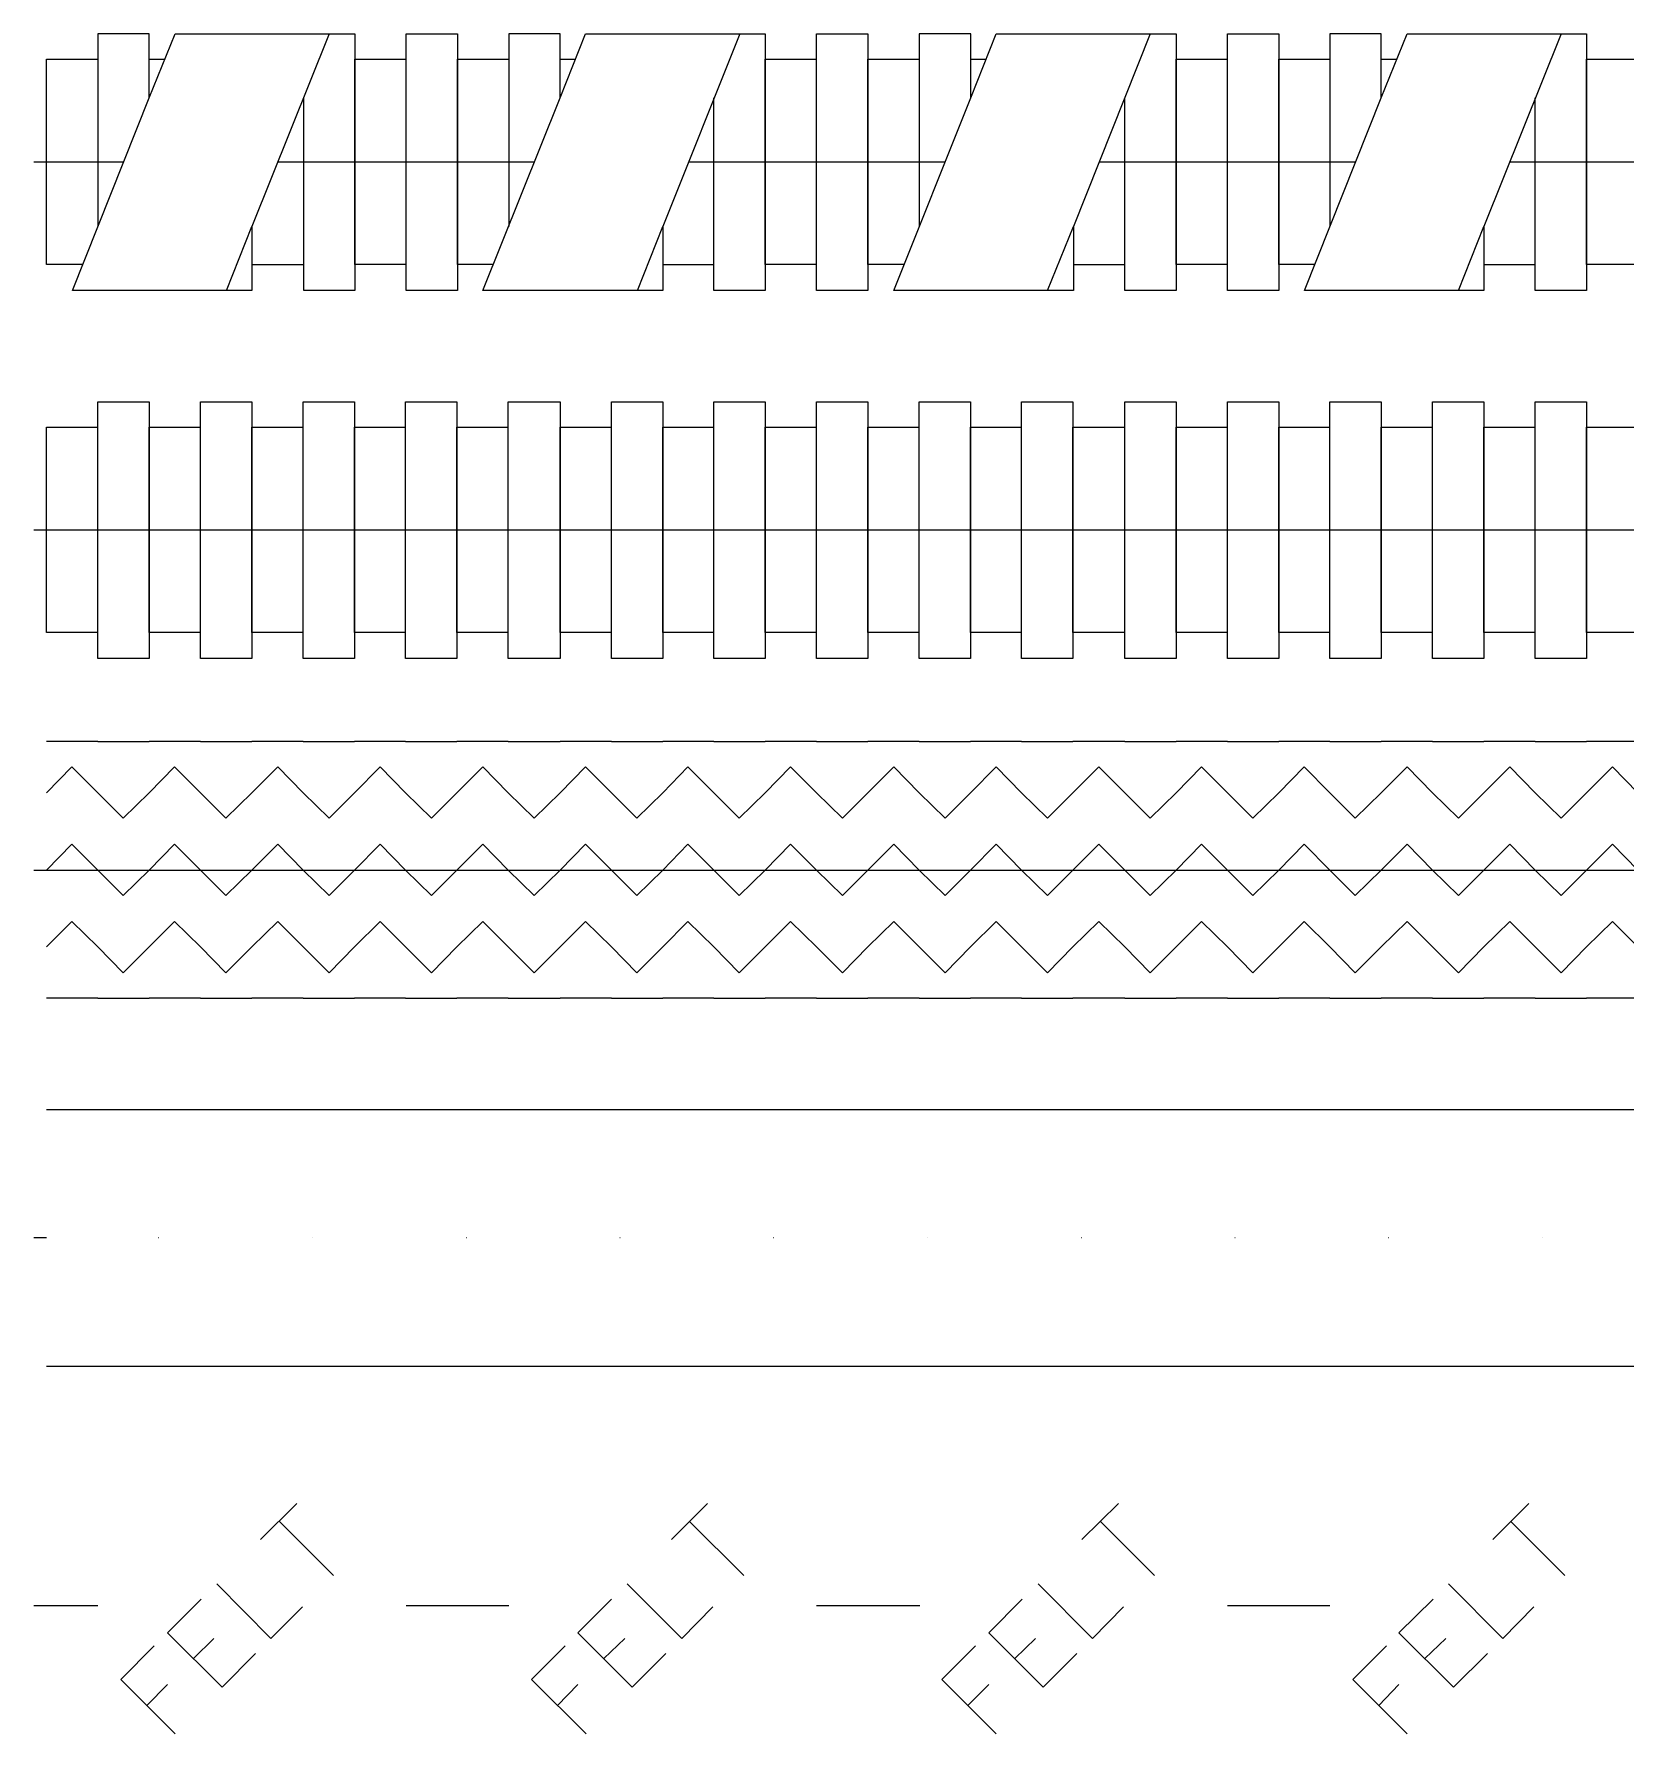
# Model space of a CAD drawing. Header units: inches. Extents: x 47316 to 59086, y 3141 to 11743.
# Drawn here: x 47366.62 to 47397.67, y 8906.84 to 8939.99 of the extents above; entities that cross this region are included whole.
import ezdxf

# ---------------------------------------------------------------- set-up
doc = ezdxf.new("R2010")
doc.units = ezdxf.units.IN
doc.header["$MEASUREMENT"] = 0

msp = doc.modelspace()

# ---------------------------------------------------------------- linework, layer by layer
at = {"color": 0, "lineweight": -3}
for p, q in [((47368.872, 8939.994), (47367.871, 8939.994)), ((47367.871, 8939.994), (47367.871, 8936.239)), ((47368.872, 8938.746), (47368.872, 8939.994)), ((47368.872, 8938.746), (47369.378, 8939.994)), ((47369.378, 8939.994), (47370.873, 8939.994)), ((47370.873, 8939.994), (47372.886, 8939.994)), ((47372.38, 8939.994), (47370.873, 8936.239)), ((47372.886, 8939.994), (47372.886, 8934.991)), ((47373.887, 8939.994), (47374.888, 8939.994)), ((47373.887, 8934.991), (47373.887, 8939.994)), ((47374.888, 8939.994), (47374.888, 8934.991)), ((47376.889, 8939.994), (47375.888, 8939.994)), ((47375.888, 8939.994), (47375.888, 8936.239)), ((47376.889, 8938.746), (47376.889, 8939.994)), ((47376.889, 8938.746), (47377.383, 8939.994)), ((47377.383, 8939.994), (47378.89, 8939.994)), ((47378.89, 8939.994), (47380.891, 8939.994)), ((47380.397, 8939.994), (47378.89, 8936.239)), ((47380.891, 8939.994), (47380.891, 8934.991)), ((47381.892, 8939.994), (47382.893, 8939.994)), ((47381.892, 8934.991), (47381.892, 8939.994)), ((47382.893, 8939.994), (47382.893, 8934.991)), ((47384.906, 8939.994), (47383.893, 8939.994)), ((47383.893, 8939.994), (47383.893, 8936.239)), ((47384.906, 8938.746), (47384.906, 8939.994)), ((47384.906, 8938.746), (47385.4, 8939.994)), ((47385.4, 8939.994), (47386.907, 8939.994)), ((47386.907, 8939.994), (47388.909, 8939.994)), ((47388.402, 8939.994), (47386.907, 8936.239)), ((47388.909, 8939.994), (47388.909, 8934.991)), ((47389.909, 8939.994), (47390.91, 8939.994)), ((47389.909, 8934.991), (47389.909, 8939.994)), ((47390.91, 8939.994), (47390.91, 8934.991)), ((47392.911, 8939.994), (47391.91, 8939.994)), ((47391.91, 8939.994), (47391.91, 8936.239)), ((47392.911, 8938.746), (47392.911, 8939.994)), ((47392.911, 8938.746), (47393.418, 8939.994)), ((47393.418, 8939.994), (47394.912, 8939.994)), ((47394.912, 8939.994), (47396.914, 8939.994)), ((47396.419, 8939.994), (47394.912, 8936.239)), ((47396.914, 8939.994), (47396.914, 8934.991)), ((47366.87, 8935.497), (47366.87, 8939.5)), ((47366.87, 8939.5), (47367.871, 8939.5)), ((47368.872, 8939.5), (47369.18, 8939.5)), ((47372.886, 8935.497), (47372.886, 8939.5)), ((47372.886, 8939.5), (47373.887, 8939.5)), ((47374.888, 8935.497), (47374.888, 8939.5)), ((47374.888, 8939.5), (47375.888, 8939.5)), ((47376.889, 8939.5), (47377.185, 8939.5)), ((47380.891, 8935.497), (47380.891, 8939.5)), ((47380.891, 8939.5), (47381.892, 8939.5)), ((47382.893, 8935.497), (47382.893, 8939.5)), ((47382.893, 8939.5), (47383.893, 8939.5)), ((47384.906, 8939.5), (47385.203, 8939.5)), ((47388.909, 8935.497), (47388.909, 8939.5)), ((47388.909, 8939.5), (47389.909, 8939.5)), ((47390.91, 8935.497), (47390.91, 8939.5)), ((47390.91, 8939.5), (47391.91, 8939.5)), ((47392.911, 8939.5), (47393.208, 8939.5)), ((47396.914, 8935.497), (47396.914, 8939.5)), ((47396.914, 8939.5), (47397.914, 8939.5)), ((47367.377, 8934.991), (47368.872, 8938.746)), ((47371.886, 8934.991), (47371.886, 8938.746)), ((47375.382, 8934.991), (47376.889, 8938.746)), ((47379.891, 8934.991), (47379.891, 8938.746)), ((47383.399, 8934.991), (47384.906, 8938.746)), ((47387.908, 8934.991), (47387.908, 8938.746)), ((47391.416, 8934.991), (47392.911, 8938.746)), ((47395.913, 8934.991), (47395.913, 8938.746)), ((47366.623, 8937.499), (47366.87, 8937.499)), ((47366.87, 8937.499), (47368.377, 8937.499)), ((47371.379, 8937.499), (47372.886, 8937.499)), ((47372.886, 8937.499), (47374.888, 8937.499)), ((47374.888, 8937.499), (47376.382, 8937.499)), ((47379.397, 8937.499), (47380.891, 8937.499)), ((47380.891, 8937.499), (47382.893, 8937.499)), ((47382.893, 8937.499), (47384.4, 8937.499)), ((47387.401, 8937.499), (47388.909, 8937.499)), ((47388.909, 8937.499), (47390.91, 8937.499)), ((47390.91, 8937.499), (47392.417, 8937.499)), ((47395.419, 8937.499), (47396.914, 8937.499)), ((47396.914, 8937.499), (47398.927, 8937.499)), ((47370.379, 8934.991), (47370.873, 8936.239)), ((47370.873, 8936.239), (47370.873, 8934.991)), ((47378.396, 8934.991), (47378.89, 8936.239)), ((47378.89, 8936.239), (47378.89, 8934.991)), ((47386.401, 8934.991), (47386.907, 8936.239)), ((47386.907, 8936.239), (47386.907, 8934.991)), ((47394.418, 8934.991), (47394.912, 8936.239)), ((47394.912, 8936.239), (47394.912, 8934.991)), ((47367.574, 8935.497), (47366.87, 8935.497)), ((47370.873, 8935.497), (47371.886, 8935.497)), ((47373.887, 8935.497), (47372.886, 8935.497)), ((47375.592, 8935.497), (47374.888, 8935.497)), ((47378.89, 8935.497), (47379.891, 8935.497)), ((47381.892, 8935.497), (47380.891, 8935.497)), ((47383.597, 8935.497), (47382.893, 8935.497)), ((47386.907, 8935.497), (47387.908, 8935.497)), ((47389.909, 8935.497), (47388.909, 8935.497)), ((47391.614, 8935.497), (47390.91, 8935.497)), ((47394.912, 8935.497), (47395.913, 8935.497)), ((47397.914, 8935.497), (47396.914, 8935.497)), ((47368.872, 8934.991), (47367.377, 8934.991)), ((47370.873, 8934.991), (47368.872, 8934.991)), ((47372.886, 8934.991), (47371.886, 8934.991)), ((47374.888, 8934.991), (47373.887, 8934.991)), ((47376.889, 8934.991), (47375.382, 8934.991)), ((47378.89, 8934.991), (47376.889, 8934.991)), ((47380.891, 8934.991), (47379.891, 8934.991)), ((47382.893, 8934.991), (47381.892, 8934.991)), ((47384.906, 8934.991), (47383.399, 8934.991)), ((47386.907, 8934.991), (47384.906, 8934.991)), ((47388.909, 8934.991), (47387.908, 8934.991)), ((47390.91, 8934.991), (47389.909, 8934.991)), ((47392.911, 8934.991), (47391.416, 8934.991)), ((47394.912, 8934.991), (47392.911, 8934.991)), ((47396.914, 8934.991), (47395.913, 8934.991)), ((47367.871, 8932.817), (47368.872, 8932.817)), ((47367.871, 8927.814), (47367.871, 8932.817)), ((47368.872, 8932.817), (47368.872, 8927.814)), ((47369.872, 8932.817), (47370.873, 8932.817)), ((47369.872, 8927.814), (47369.872, 8932.817)), ((47370.873, 8932.817), (47370.873, 8927.814)), ((47371.873, 8932.817), (47372.874, 8932.817)), ((47371.873, 8927.814), (47371.873, 8932.817)), ((47372.874, 8932.817), (47372.874, 8927.814)), ((47373.875, 8932.817), (47374.875, 8932.817)), ((47373.875, 8927.814), (47373.875, 8932.817)), ((47374.875, 8932.817), (47374.875, 8927.814)), ((47375.876, 8932.817), (47376.889, 8932.817)), ((47375.876, 8927.814), (47375.876, 8932.817)), ((47376.889, 8932.817), (47376.889, 8927.814)), ((47377.889, 8932.817), (47378.89, 8932.817)), ((47377.889, 8927.814), (47377.889, 8932.817)), ((47378.89, 8932.817), (47378.89, 8927.814)), ((47379.891, 8932.817), (47380.891, 8932.817)), ((47379.891, 8927.814), (47379.891, 8932.817)), ((47380.891, 8932.817), (47380.891, 8927.814)), ((47381.892, 8932.817), (47382.893, 8932.817)), ((47381.892, 8927.814), (47381.892, 8932.817)), ((47382.893, 8932.817), (47382.893, 8927.814)), ((47383.893, 8932.817), (47384.894, 8932.817)), ((47383.893, 8927.814), (47383.893, 8932.817)), ((47384.894, 8932.817), (47384.894, 8927.814)), ((47385.894, 8932.817), (47386.895, 8932.817)), ((47385.894, 8927.814), (47385.894, 8932.817)), ((47386.895, 8932.817), (47386.895, 8927.814)), ((47387.908, 8932.817), (47388.909, 8932.817)), ((47387.908, 8927.814), (47387.908, 8932.817)), ((47388.909, 8932.817), (47388.909, 8927.814)), ((47389.909, 8932.817), (47390.91, 8932.817)), ((47389.909, 8927.814), (47389.909, 8932.817)), ((47390.91, 8932.817), (47390.91, 8927.814)), ((47391.91, 8932.817), (47392.911, 8932.817)), ((47391.91, 8927.814), (47391.91, 8932.817)), ((47392.911, 8932.817), (47392.911, 8927.814)), ((47393.912, 8932.817), (47394.912, 8932.817)), ((47393.912, 8927.814), (47393.912, 8932.817)), ((47394.912, 8932.817), (47394.912, 8927.814)), ((47395.913, 8932.817), (47396.914, 8932.817)), ((47395.913, 8927.814), (47395.913, 8932.817)), ((47396.914, 8932.817), (47396.914, 8927.814)), ((47366.87, 8928.32), (47366.87, 8932.323)), ((47366.87, 8932.323), (47367.871, 8932.323)), ((47368.872, 8928.32), (47368.872, 8932.323)), ((47368.872, 8932.323), (47369.872, 8932.323)), ((47370.873, 8928.32), (47370.873, 8932.323)), ((47370.873, 8932.323), (47371.873, 8932.323)), ((47372.874, 8928.32), (47372.874, 8932.323)), ((47372.874, 8932.323), (47373.875, 8932.323)), ((47374.875, 8928.32), (47374.875, 8932.323)), ((47374.875, 8932.323), (47375.876, 8932.323)), ((47376.889, 8928.32), (47376.889, 8932.323)), ((47376.889, 8932.323), (47377.889, 8932.323)), ((47378.89, 8928.32), (47378.89, 8932.323)), ((47378.89, 8932.323), (47379.891, 8932.323)), ((47380.891, 8928.32), (47380.891, 8932.323)), ((47380.891, 8932.323), (47381.892, 8932.323)), ((47382.893, 8928.32), (47382.893, 8932.323)), ((47382.893, 8932.323), (47383.893, 8932.323)), ((47384.894, 8928.32), (47384.894, 8932.323)), ((47384.894, 8932.323), (47385.894, 8932.323)), ((47386.895, 8928.32), (47386.895, 8932.323)), ((47386.895, 8932.323), (47387.908, 8932.323)), ((47388.909, 8928.32), (47388.909, 8932.323)), ((47388.909, 8932.323), (47389.909, 8932.323)), ((47390.91, 8928.32), (47390.91, 8932.323)), ((47390.91, 8932.323), (47391.91, 8932.323)), ((47392.911, 8928.32), (47392.911, 8932.323)), ((47392.911, 8932.323), (47393.912, 8932.323)), ((47394.912, 8928.32), (47394.912, 8932.323)), ((47394.912, 8932.323), (47395.913, 8932.323)), ((47396.914, 8928.32), (47396.914, 8932.323)), ((47396.914, 8932.323), (47397.914, 8932.323)), ((47366.623, 8930.321), (47366.87, 8930.321)), ((47366.87, 8930.321), (47368.872, 8930.321)), ((47368.872, 8930.321), (47370.873, 8930.321)), ((47370.873, 8930.321), (47372.874, 8930.321)), ((47372.874, 8930.321), (47374.875, 8930.321)), ((47374.875, 8930.321), (47376.889, 8930.321)), ((47376.889, 8930.321), (47378.89, 8930.321)), ((47378.89, 8930.321), (47380.891, 8930.321)), ((47380.891, 8930.321), (47382.893, 8930.321)), ((47382.893, 8930.321), (47384.894, 8930.321)), ((47384.894, 8930.321), (47386.895, 8930.321)), ((47386.895, 8930.321), (47388.909, 8930.321)), ((47388.909, 8930.321), (47390.91, 8930.321)), ((47390.91, 8930.321), (47392.911, 8930.321)), ((47392.911, 8930.321), (47394.912, 8930.321)), ((47394.912, 8930.321), (47396.914, 8930.321)), ((47396.914, 8930.321), (47398.927, 8930.321)), ((47367.871, 8928.32), (47366.87, 8928.32)), ((47369.872, 8928.32), (47368.872, 8928.32)), ((47371.873, 8928.32), (47370.873, 8928.32)), ((47373.875, 8928.32), (47372.874, 8928.32)), ((47375.876, 8928.32), (47374.875, 8928.32)), ((47377.889, 8928.32), (47376.889, 8928.32)), ((47379.891, 8928.32), (47378.89, 8928.32)), ((47381.892, 8928.32), (47380.891, 8928.32)), ((47383.893, 8928.32), (47382.893, 8928.32)), ((47385.894, 8928.32), (47384.894, 8928.32)), ((47387.908, 8928.32), (47386.895, 8928.32)), ((47389.909, 8928.32), (47388.909, 8928.32)), ((47391.91, 8928.32), (47390.91, 8928.32)), ((47393.912, 8928.32), (47392.911, 8928.32)), ((47395.913, 8928.32), (47394.912, 8928.32)), ((47397.914, 8928.32), (47396.914, 8928.32)), ((47368.872, 8927.814), (47367.871, 8927.814)), ((47370.873, 8927.814), (47369.872, 8927.814)), ((47372.874, 8927.814), (47371.873, 8927.814)), ((47374.875, 8927.814), (47373.875, 8927.814)), ((47376.889, 8927.814), (47375.876, 8927.814)), ((47378.89, 8927.814), (47377.889, 8927.814)), ((47380.891, 8927.814), (47379.891, 8927.814)), ((47382.893, 8927.814), (47381.892, 8927.814)), ((47384.894, 8927.814), (47383.893, 8927.814)), ((47386.895, 8927.814), (47385.894, 8927.814)), ((47388.909, 8927.814), (47387.908, 8927.814)), ((47390.91, 8927.814), (47389.909, 8927.814)), ((47392.911, 8927.814), (47391.91, 8927.814)), ((47394.912, 8927.814), (47393.912, 8927.814)), ((47396.914, 8927.814), (47395.913, 8927.814)), ((47367.871, 8926.195), (47366.87, 8926.195)), ((47367.871, 8926.195), (47368.872, 8926.195)), ((47369.872, 8926.195), (47368.872, 8926.195)), ((47369.872, 8926.195), (47370.873, 8926.195)), ((47371.873, 8926.195), (47370.873, 8926.195)), ((47371.873, 8926.195), (47372.874, 8926.195)), ((47373.875, 8926.195), (47372.874, 8926.195)), ((47373.875, 8926.195), (47374.875, 8926.195)), ((47375.876, 8926.195), (47374.875, 8926.195)), ((47375.876, 8926.195), (47376.889, 8926.195)), ((47377.889, 8926.195), (47376.889, 8926.195)), ((47377.889, 8926.195), (47378.89, 8926.195)), ((47379.891, 8926.195), (47378.89, 8926.195)), ((47379.891, 8926.195), (47380.891, 8926.195)), ((47381.892, 8926.195), (47380.891, 8926.195)), ((47381.892, 8926.195), (47382.893, 8926.195)), ((47383.893, 8926.195), (47382.893, 8926.195)), ((47383.893, 8926.195), (47384.894, 8926.195)), ((47385.894, 8926.195), (47384.894, 8926.195)), ((47385.894, 8926.195), (47386.895, 8926.195)), ((47387.908, 8926.195), (47386.895, 8926.195)), ((47387.908, 8926.195), (47388.909, 8926.195)), ((47389.909, 8926.195), (47388.909, 8926.195)), ((47389.909, 8926.195), (47390.91, 8926.195)), ((47391.91, 8926.195), (47390.91, 8926.195)), ((47391.91, 8926.195), (47392.911, 8926.195)), ((47393.912, 8926.195), (47392.911, 8926.195)), ((47393.912, 8926.195), (47394.912, 8926.195)), ((47395.913, 8926.195), (47394.912, 8926.195)), ((47395.913, 8926.195), (47396.914, 8926.195)), ((47397.914, 8926.195), (47396.914, 8926.195)), ((47366.87, 8925.195), (47367.364, 8925.701)), ((47367.364, 8925.701), (47367.871, 8925.195)), ((47368.872, 8925.195), (47369.366, 8925.701)), ((47369.366, 8925.701), (47369.872, 8925.195)), ((47370.873, 8925.195), (47371.379, 8925.701)), ((47371.379, 8925.701), (47371.873, 8925.195)), ((47372.874, 8925.195), (47373.381, 8925.701)), ((47373.381, 8925.701), (47373.875, 8925.195)), ((47374.875, 8925.195), (47375.382, 8925.701)), ((47375.382, 8925.701), (47375.876, 8925.195)), ((47376.889, 8925.195), (47377.383, 8925.701)), ((47377.383, 8925.701), (47377.889, 8925.195)), ((47378.89, 8925.195), (47379.384, 8925.701)), ((47379.384, 8925.701), (47379.891, 8925.195)), ((47380.891, 8925.195), (47381.385, 8925.701)), ((47381.385, 8925.701), (47381.892, 8925.195)), ((47382.893, 8925.195), (47383.399, 8925.701)), ((47383.399, 8925.701), (47383.893, 8925.195)), ((47384.894, 8925.195), (47385.4, 8925.701)), ((47385.4, 8925.701), (47385.894, 8925.195)), ((47386.895, 8925.195), (47387.401, 8925.701)), ((47387.401, 8925.701), (47387.908, 8925.195)), ((47388.909, 8925.195), (47389.403, 8925.701)), ((47389.403, 8925.701), (47389.909, 8925.195)), ((47390.91, 8925.195), (47391.404, 8925.701)), ((47391.404, 8925.701), (47391.91, 8925.195)), ((47392.911, 8925.195), (47393.418, 8925.701)), ((47393.418, 8925.701), (47393.912, 8925.195)), ((47394.912, 8925.195), (47395.419, 8925.701)), ((47395.419, 8925.701), (47395.913, 8925.195)), ((47396.914, 8925.195), (47397.42, 8925.701)), ((47397.42, 8925.701), (47397.914, 8925.195)), ((47368.365, 8924.701), (47367.871, 8925.195)), ((47368.872, 8925.195), (47368.365, 8924.701)), ((47370.366, 8924.701), (47369.872, 8925.195)), ((47370.873, 8925.195), (47370.366, 8924.701)), ((47372.38, 8924.701), (47371.873, 8925.195)), ((47372.874, 8925.195), (47372.38, 8924.701)), ((47374.381, 8924.701), (47373.875, 8925.195)), ((47374.875, 8925.195), (47374.381, 8924.701)), ((47376.382, 8924.701), (47375.876, 8925.195)), ((47376.889, 8925.195), (47376.382, 8924.701)), ((47378.384, 8924.701), (47377.889, 8925.195)), ((47378.89, 8925.195), (47378.384, 8924.701)), ((47380.385, 8924.701), (47379.891, 8925.195)), ((47380.891, 8925.195), (47380.385, 8924.701)), ((47382.398, 8924.701), (47381.892, 8925.195)), ((47382.893, 8925.195), (47382.398, 8924.701)), ((47384.4, 8924.701), (47383.893, 8925.195)), ((47384.894, 8925.195), (47384.4, 8924.701)), ((47386.401, 8924.701), (47385.894, 8925.195)), ((47386.895, 8925.195), (47386.401, 8924.701)), ((47388.402, 8924.701), (47387.908, 8925.195)), ((47388.909, 8925.195), (47388.402, 8924.701)), ((47390.403, 8924.701), (47389.909, 8925.195)), ((47390.91, 8925.195), (47390.403, 8924.701)), ((47392.405, 8924.701), (47391.91, 8925.195)), ((47392.911, 8925.195), (47392.405, 8924.701)), ((47394.418, 8924.701), (47393.912, 8925.195)), ((47394.912, 8925.195), (47394.418, 8924.701)), ((47396.419, 8924.701), (47395.913, 8925.195)), ((47396.914, 8925.195), (47396.419, 8924.701)), ((47366.87, 8923.688), (47367.364, 8924.194)), ((47367.364, 8924.194), (47367.871, 8923.688)), ((47368.872, 8923.688), (47369.366, 8924.194)), ((47369.366, 8924.194), (47369.872, 8923.688)), ((47370.873, 8923.688), (47371.379, 8924.194)), ((47371.379, 8924.194), (47371.873, 8923.688)), ((47372.874, 8923.688), (47373.381, 8924.194)), ((47373.381, 8924.194), (47373.875, 8923.688)), ((47374.875, 8923.688), (47375.382, 8924.194)), ((47375.382, 8924.194), (47375.876, 8923.688)), ((47376.889, 8923.688), (47377.383, 8924.194)), ((47377.383, 8924.194), (47377.889, 8923.688)), ((47378.89, 8923.688), (47379.384, 8924.194)), ((47379.384, 8924.194), (47379.891, 8923.688)), ((47380.891, 8923.688), (47381.385, 8924.194)), ((47381.385, 8924.194), (47381.892, 8923.688)), ((47382.893, 8923.688), (47383.399, 8924.194)), ((47383.399, 8924.194), (47383.893, 8923.688)), ((47384.894, 8923.688), (47385.4, 8924.194)), ((47385.4, 8924.194), (47385.894, 8923.688)), ((47386.895, 8923.688), (47387.401, 8924.194)), ((47387.401, 8924.194), (47387.908, 8923.688)), ((47388.909, 8923.688), (47389.403, 8924.194)), ((47389.403, 8924.194), (47389.909, 8923.688)), ((47390.91, 8923.688), (47391.404, 8924.194)), ((47391.404, 8924.194), (47391.91, 8923.688)), ((47392.911, 8923.688), (47393.418, 8924.194)), ((47393.418, 8924.194), (47393.912, 8923.688)), ((47394.912, 8923.688), (47395.419, 8924.194)), ((47395.419, 8924.194), (47395.913, 8923.688)), ((47396.914, 8923.688), (47397.42, 8924.194)), ((47397.42, 8924.194), (47397.914, 8923.688)), ((47366.623, 8923.688), (47366.87, 8923.688)), ((47366.87, 8923.688), (47367.871, 8923.688)), ((47367.871, 8923.688), (47368.365, 8923.193)), ((47367.871, 8923.688), (47368.872, 8923.688)), ((47368.365, 8923.193), (47368.872, 8923.688)), ((47368.872, 8923.688), (47369.872, 8923.688)), ((47369.872, 8923.688), (47370.366, 8923.193)), ((47369.872, 8923.688), (47370.873, 8923.688)), ((47370.366, 8923.193), (47370.873, 8923.688)), ((47370.873, 8923.688), (47371.873, 8923.688)), ((47371.873, 8923.688), (47372.38, 8923.193)), ((47371.873, 8923.688), (47372.874, 8923.688)), ((47372.38, 8923.193), (47372.874, 8923.688)), ((47372.874, 8923.688), (47373.875, 8923.688)), ((47373.875, 8923.688), (47374.381, 8923.193)), ((47373.875, 8923.688), (47374.875, 8923.688)), ((47374.381, 8923.193), (47374.875, 8923.688)), ((47374.875, 8923.688), (47375.876, 8923.688)), ((47375.876, 8923.688), (47376.382, 8923.193)), ((47375.876, 8923.688), (47376.889, 8923.688)), ((47376.382, 8923.193), (47376.889, 8923.688)), ((47376.889, 8923.688), (47377.889, 8923.688)), ((47377.889, 8923.688), (47378.384, 8923.193)), ((47377.889, 8923.688), (47378.89, 8923.688)), ((47378.384, 8923.193), (47378.89, 8923.688)), ((47378.89, 8923.688), (47379.891, 8923.688)), ((47379.891, 8923.688), (47380.385, 8923.193)), ((47379.891, 8923.688), (47380.891, 8923.688)), ((47380.385, 8923.193), (47380.891, 8923.688)), ((47380.891, 8923.688), (47381.892, 8923.688)), ((47381.892, 8923.688), (47382.398, 8923.193)), ((47381.892, 8923.688), (47382.893, 8923.688)), ((47382.398, 8923.193), (47382.893, 8923.688)), ((47382.893, 8923.688), (47383.893, 8923.688)), ((47383.893, 8923.688), (47384.4, 8923.193)), ((47383.893, 8923.688), (47384.894, 8923.688)), ((47384.4, 8923.193), (47384.894, 8923.688)), ((47384.894, 8923.688), (47385.894, 8923.688)), ((47385.894, 8923.688), (47386.401, 8923.193)), ((47385.894, 8923.688), (47386.895, 8923.688)), ((47386.401, 8923.193), (47386.895, 8923.688)), ((47386.895, 8923.688), (47387.908, 8923.688)), ((47387.908, 8923.688), (47388.402, 8923.193)), ((47387.908, 8923.688), (47388.909, 8923.688)), ((47388.402, 8923.193), (47388.909, 8923.688)), ((47388.909, 8923.688), (47389.909, 8923.688)), ((47389.909, 8923.688), (47390.403, 8923.193)), ((47389.909, 8923.688), (47390.91, 8923.688)), ((47390.403, 8923.193), (47390.91, 8923.688)), ((47390.91, 8923.688), (47391.91, 8923.688)), ((47391.91, 8923.688), (47392.405, 8923.193)), ((47391.91, 8923.688), (47392.911, 8923.688)), ((47392.405, 8923.193), (47392.911, 8923.688)), ((47392.911, 8923.688), (47393.912, 8923.688)), ((47393.912, 8923.688), (47394.418, 8923.193)), ((47393.912, 8923.688), (47394.912, 8923.688)), ((47394.418, 8923.193), (47394.912, 8923.688)), ((47394.912, 8923.688), (47395.913, 8923.688)), ((47395.913, 8923.688), (47396.419, 8923.193)), ((47395.913, 8923.688), (47396.914, 8923.688)), ((47396.419, 8923.193), (47396.914, 8923.688)), ((47396.914, 8923.688), (47397.914, 8923.688)), ((47366.87, 8922.193), (47367.364, 8922.687)), ((47367.364, 8922.687), (47367.871, 8922.193)), ((47368.872, 8922.193), (47369.366, 8922.687)), ((47369.366, 8922.687), (47369.872, 8922.193)), ((47370.873, 8922.193), (47371.379, 8922.687)), ((47371.379, 8922.687), (47371.873, 8922.193)), ((47372.874, 8922.193), (47373.381, 8922.687)), ((47373.381, 8922.687), (47373.875, 8922.193)), ((47374.875, 8922.193), (47375.382, 8922.687)), ((47375.382, 8922.687), (47375.876, 8922.193)), ((47376.889, 8922.193), (47377.383, 8922.687)), ((47377.383, 8922.687), (47377.889, 8922.193)), ((47378.89, 8922.193), (47379.384, 8922.687)), ((47379.384, 8922.687), (47379.891, 8922.193)), ((47380.891, 8922.193), (47381.385, 8922.687)), ((47381.385, 8922.687), (47381.892, 8922.193)), ((47382.893, 8922.193), (47383.399, 8922.687)), ((47383.399, 8922.687), (47383.893, 8922.193)), ((47384.894, 8922.193), (47385.4, 8922.687)), ((47385.4, 8922.687), (47385.894, 8922.193)), ((47386.895, 8922.193), (47387.401, 8922.687)), ((47387.401, 8922.687), (47387.908, 8922.193)), ((47388.909, 8922.193), (47389.403, 8922.687)), ((47389.403, 8922.687), (47389.909, 8922.193)), ((47390.91, 8922.193), (47391.404, 8922.687)), ((47391.404, 8922.687), (47391.91, 8922.193)), ((47392.911, 8922.193), (47393.418, 8922.687)), ((47393.418, 8922.687), (47393.912, 8922.193)), ((47394.912, 8922.193), (47395.419, 8922.687)), ((47395.419, 8922.687), (47395.913, 8922.193)), ((47396.914, 8922.193), (47397.42, 8922.687)), ((47397.42, 8922.687), (47397.914, 8922.193)), ((47368.365, 8921.686), (47367.871, 8922.193)), ((47368.872, 8922.193), (47368.365, 8921.686)), ((47370.366, 8921.686), (47369.872, 8922.193)), ((47370.873, 8922.193), (47370.366, 8921.686)), ((47372.38, 8921.686), (47371.873, 8922.193)), ((47372.874, 8922.193), (47372.38, 8921.686)), ((47374.381, 8921.686), (47373.875, 8922.193)), ((47374.875, 8922.193), (47374.381, 8921.686)), ((47376.382, 8921.686), (47375.876, 8922.193)), ((47376.889, 8922.193), (47376.382, 8921.686)), ((47378.384, 8921.686), (47377.889, 8922.193)), ((47378.89, 8922.193), (47378.384, 8921.686)), ((47380.385, 8921.686), (47379.891, 8922.193)), ((47380.891, 8922.193), (47380.385, 8921.686)), ((47382.398, 8921.686), (47381.892, 8922.193)), ((47382.893, 8922.193), (47382.398, 8921.686)), ((47384.4, 8921.686), (47383.893, 8922.193)), ((47384.894, 8922.193), (47384.4, 8921.686)), ((47386.401, 8921.686), (47385.894, 8922.193)), ((47386.895, 8922.193), (47386.401, 8921.686)), ((47388.402, 8921.686), (47387.908, 8922.193)), ((47388.909, 8922.193), (47388.402, 8921.686)), ((47390.403, 8921.686), (47389.909, 8922.193)), ((47390.91, 8922.193), (47390.403, 8921.686)), ((47392.405, 8921.686), (47391.91, 8922.193)), ((47392.911, 8922.193), (47392.405, 8921.686)), ((47394.418, 8921.686), (47393.912, 8922.193)), ((47394.912, 8922.193), (47394.418, 8921.686)), ((47396.419, 8921.686), (47395.913, 8922.193)), ((47396.914, 8922.193), (47396.419, 8921.686)), ((47367.871, 8921.192), (47366.87, 8921.192)), ((47367.871, 8921.192), (47368.872, 8921.192)), ((47369.872, 8921.192), (47368.872, 8921.192)), ((47369.872, 8921.192), (47370.873, 8921.192)), ((47371.873, 8921.192), (47370.873, 8921.192)), ((47371.873, 8921.192), (47372.874, 8921.192)), ((47373.875, 8921.192), (47372.874, 8921.192)), ((47373.875, 8921.192), (47374.875, 8921.192)), ((47375.876, 8921.192), (47374.875, 8921.192)), ((47375.876, 8921.192), (47376.889, 8921.192)), ((47377.889, 8921.192), (47376.889, 8921.192)), ((47377.889, 8921.192), (47378.89, 8921.192)), ((47379.891, 8921.192), (47378.89, 8921.192)), ((47379.891, 8921.192), (47380.891, 8921.192)), ((47381.892, 8921.192), (47380.891, 8921.192)), ((47381.892, 8921.192), (47382.893, 8921.192)), ((47383.893, 8921.192), (47382.893, 8921.192)), ((47383.893, 8921.192), (47384.894, 8921.192)), ((47385.894, 8921.192), (47384.894, 8921.192)), ((47385.894, 8921.192), (47386.895, 8921.192)), ((47387.908, 8921.192), (47386.895, 8921.192)), ((47387.908, 8921.192), (47388.909, 8921.192)), ((47389.909, 8921.192), (47388.909, 8921.192)), ((47389.909, 8921.192), (47390.91, 8921.192)), ((47391.91, 8921.192), (47390.91, 8921.192)), ((47391.91, 8921.192), (47392.911, 8921.192)), ((47393.912, 8921.192), (47392.911, 8921.192)), ((47393.912, 8921.192), (47394.912, 8921.192)), ((47395.913, 8921.192), (47394.912, 8921.192)), ((47395.913, 8921.192), (47396.914, 8921.192)), ((47397.914, 8921.192), (47396.914, 8921.192)), ((47366.87, 8919.018), (47368.872, 8919.018)), ((47368.872, 8919.018), (47370.873, 8919.018)), ((47370.873, 8919.018), (47372.874, 8919.018)), ((47372.874, 8919.018), (47374.875, 8919.018)), ((47374.875, 8919.018), (47376.889, 8919.018)), ((47376.889, 8919.018), (47378.89, 8919.018)), ((47378.89, 8919.018), (47380.891, 8919.018)), ((47380.891, 8919.018), (47382.893, 8919.018)), ((47382.893, 8919.018), (47384.894, 8919.018)), ((47384.894, 8919.018), (47386.895, 8919.018)), ((47386.895, 8919.018), (47388.909, 8919.018)), ((47388.909, 8919.018), (47390.91, 8919.018)), ((47390.91, 8919.018), (47392.911, 8919.018)), ((47392.911, 8919.018), (47394.912, 8919.018)), ((47394.912, 8919.018), (47396.914, 8919.018)), ((47396.914, 8919.018), (47398.927, 8919.018)), ((47366.623, 8916.523), (47366.87, 8916.523)), ((47369.055, 8916.523), (47369.06, 8916.523)), ((47372.055, 8916.523), (47372.06, 8916.523)), ((47375.055, 8916.523), (47375.06, 8916.523)), ((47378.055, 8916.523), (47378.06, 8916.523)), ((47381.055, 8916.523), (47381.06, 8916.523)), ((47384.055, 8916.523), (47384.06, 8916.523)), ((47387.055, 8916.523), (47387.06, 8916.523)), ((47390.055, 8916.523), (47390.06, 8916.523)), ((47393.055, 8916.523), (47393.06, 8916.523)), ((47396.055, 8916.523), (47396.06, 8916.523)), ((47366.87, 8914.015), (47368.872, 8914.015)), ((47368.872, 8914.015), (47370.873, 8914.015)), ((47370.873, 8914.015), (47372.874, 8914.015)), ((47372.874, 8914.015), (47374.875, 8914.015)), ((47374.875, 8914.015), (47376.889, 8914.015)), ((47376.889, 8914.015), (47378.89, 8914.015)), ((47378.89, 8914.015), (47380.891, 8914.015)), ((47380.891, 8914.015), (47382.893, 8914.015)), ((47382.893, 8914.015), (47384.894, 8914.015)), ((47384.894, 8914.015), (47386.895, 8914.015)), ((47386.895, 8914.015), (47388.909, 8914.015)), ((47388.909, 8914.015), (47390.91, 8914.015)), ((47390.91, 8914.015), (47392.911, 8914.015)), ((47392.911, 8914.015), (47394.912, 8914.015)), ((47394.912, 8914.015), (47396.914, 8914.015)), ((47396.914, 8914.015), (47398.927, 8914.015)), ((47371.046, 8910.63), (47371.75, 8911.334)), ((47379.063, 8910.63), (47379.767, 8911.334)), ((47387.068, 8910.63), (47387.784, 8911.334)), ((47395.085, 8910.63), (47395.789, 8911.334)), ((47371.404, 8910.988), (47372.466, 8909.926)), ((47379.409, 8910.988), (47380.471, 8909.926)), ((47387.426, 8910.988), (47388.489, 8909.926)), ((47395.431, 8910.988), (47396.494, 8909.926)), ((47370.193, 8909.765), (47371.243, 8908.703)), ((47378.198, 8909.765), (47379.261, 8908.703)), ((47386.216, 8909.765), (47387.278, 8908.703)), ((47394.221, 8909.765), (47395.283, 8908.703)), ((47369.23, 8908.814), (47369.885, 8909.469)), ((47377.235, 8908.814), (47377.889, 8909.469)), ((47385.252, 8908.814), (47385.907, 8909.469)), ((47393.257, 8908.814), (47393.924, 8909.469)), ((47366.623, 8909.345), (47367.871, 8909.345)), ((47371.243, 8908.703), (47371.861, 8909.321)), ((47373.887, 8909.345), (47375.888, 8909.345)), ((47379.261, 8908.703), (47379.866, 8909.321)), ((47381.892, 8909.345), (47383.906, 8909.345)), ((47387.278, 8908.703), (47387.883, 8909.321)), ((47389.909, 8909.345), (47391.91, 8909.345)), ((47395.283, 8908.703), (47395.888, 8909.321)), ((47370.292, 8907.752), (47369.23, 8908.814)), ((47378.297, 8907.752), (47377.235, 8908.814)), ((47386.314, 8907.752), (47385.252, 8908.814)), ((47394.319, 8907.752), (47393.257, 8908.814)), ((47368.316, 8907.9), (47368.97, 8908.555)), ((47369.736, 8908.308), (47370.132, 8908.703)), ((47376.333, 8907.9), (47376.988, 8908.555)), ((47377.741, 8908.308), (47378.149, 8908.703)), ((47384.338, 8907.9), (47384.993, 8908.555)), ((47385.759, 8908.308), (47386.166, 8908.703)), ((47392.355, 8907.9), (47393.01, 8908.555)), ((47393.763, 8908.308), (47394.171, 8908.703)), ((47370.292, 8907.752), (47370.947, 8908.407)), ((47378.297, 8907.752), (47378.952, 8908.407)), ((47386.314, 8907.752), (47386.969, 8908.407)), ((47394.319, 8907.752), (47394.986, 8908.407)), ((47369.378, 8906.838), (47368.316, 8907.9)), ((47368.822, 8907.394), (47369.23, 8907.801)), ((47377.395, 8906.838), (47376.333, 8907.9)), ((47376.839, 8907.394), (47377.235, 8907.801)), ((47385.4, 8906.838), (47384.338, 8907.9)), ((47384.844, 8907.394), (47385.252, 8907.801)), ((47393.418, 8906.838), (47392.355, 8907.9)), ((47392.862, 8907.394), (47393.257, 8907.801))]:
    msp.add_line(p, q, dxfattribs=at)

doc.saveas('drawing.dxf')
